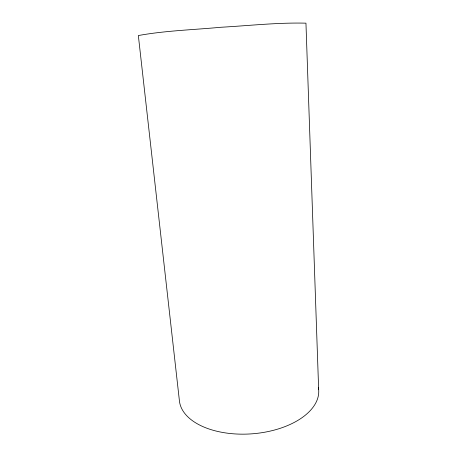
<?xml version="1.0" encoding="UTF-8"?>
<svg xmlns="http://www.w3.org/2000/svg" width="457" height="457" viewBox="0 0 457 457"><rect width="100%" height="100%" fill="white"/><g stroke="black" fill="none" stroke-linecap="round" stroke-linejoin="round"><path stroke-width="0.69" d="M318.655 389.467L305.95 23.164C277.588 22.45 249.168 25.678 220.845 27.266C193.374 29.854 165.463 30.608 138.345 35.543L179.424 400.926A69.858 38.879 -4.2 0 0 254.795 433.584A69.858 38.879 -4.2 0 0 318.363 387.45"/></g></svg>
